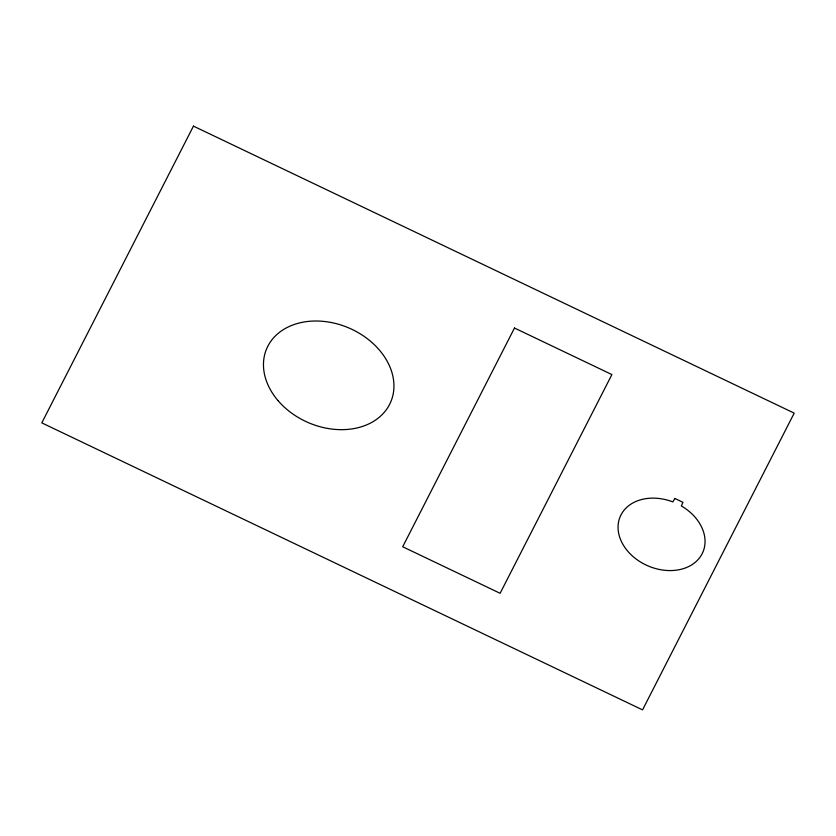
<?xml version="1.0" encoding="UTF-8"?>
<svg xmlns="http://www.w3.org/2000/svg" width="836" height="836" viewBox="0 0 836 836"><rect width="100%" height="100%" fill="white"/><g stroke="black" fill="none" stroke-linecap="round" stroke-linejoin="round"><path stroke-width="1.25" d="M193.45 126.121L41.8 422.87L642.55 709.879L794.2 413.13L193.45 126.121M514.485 328.025L402.701 546.765L500.116 593.299L611.9 374.57L514.485 328.025M674.84 498.455L672.855 501.903A45.008 34.328 23.4 0 0 618.839 534.12A45.008 34.328 23.4 0 0 687.683 567.017A45.008 34.328 23.4 0 0 681.34 505.958L682.96 502.331L674.84 498.455M277.949 400.528A67.507 51.487 23.4 0 0 389.586 404.425A67.507 51.487 23.4 0 0 318.568 321.055A67.507 51.487 23.4 0 0 277.949 400.528"/></g></svg>
